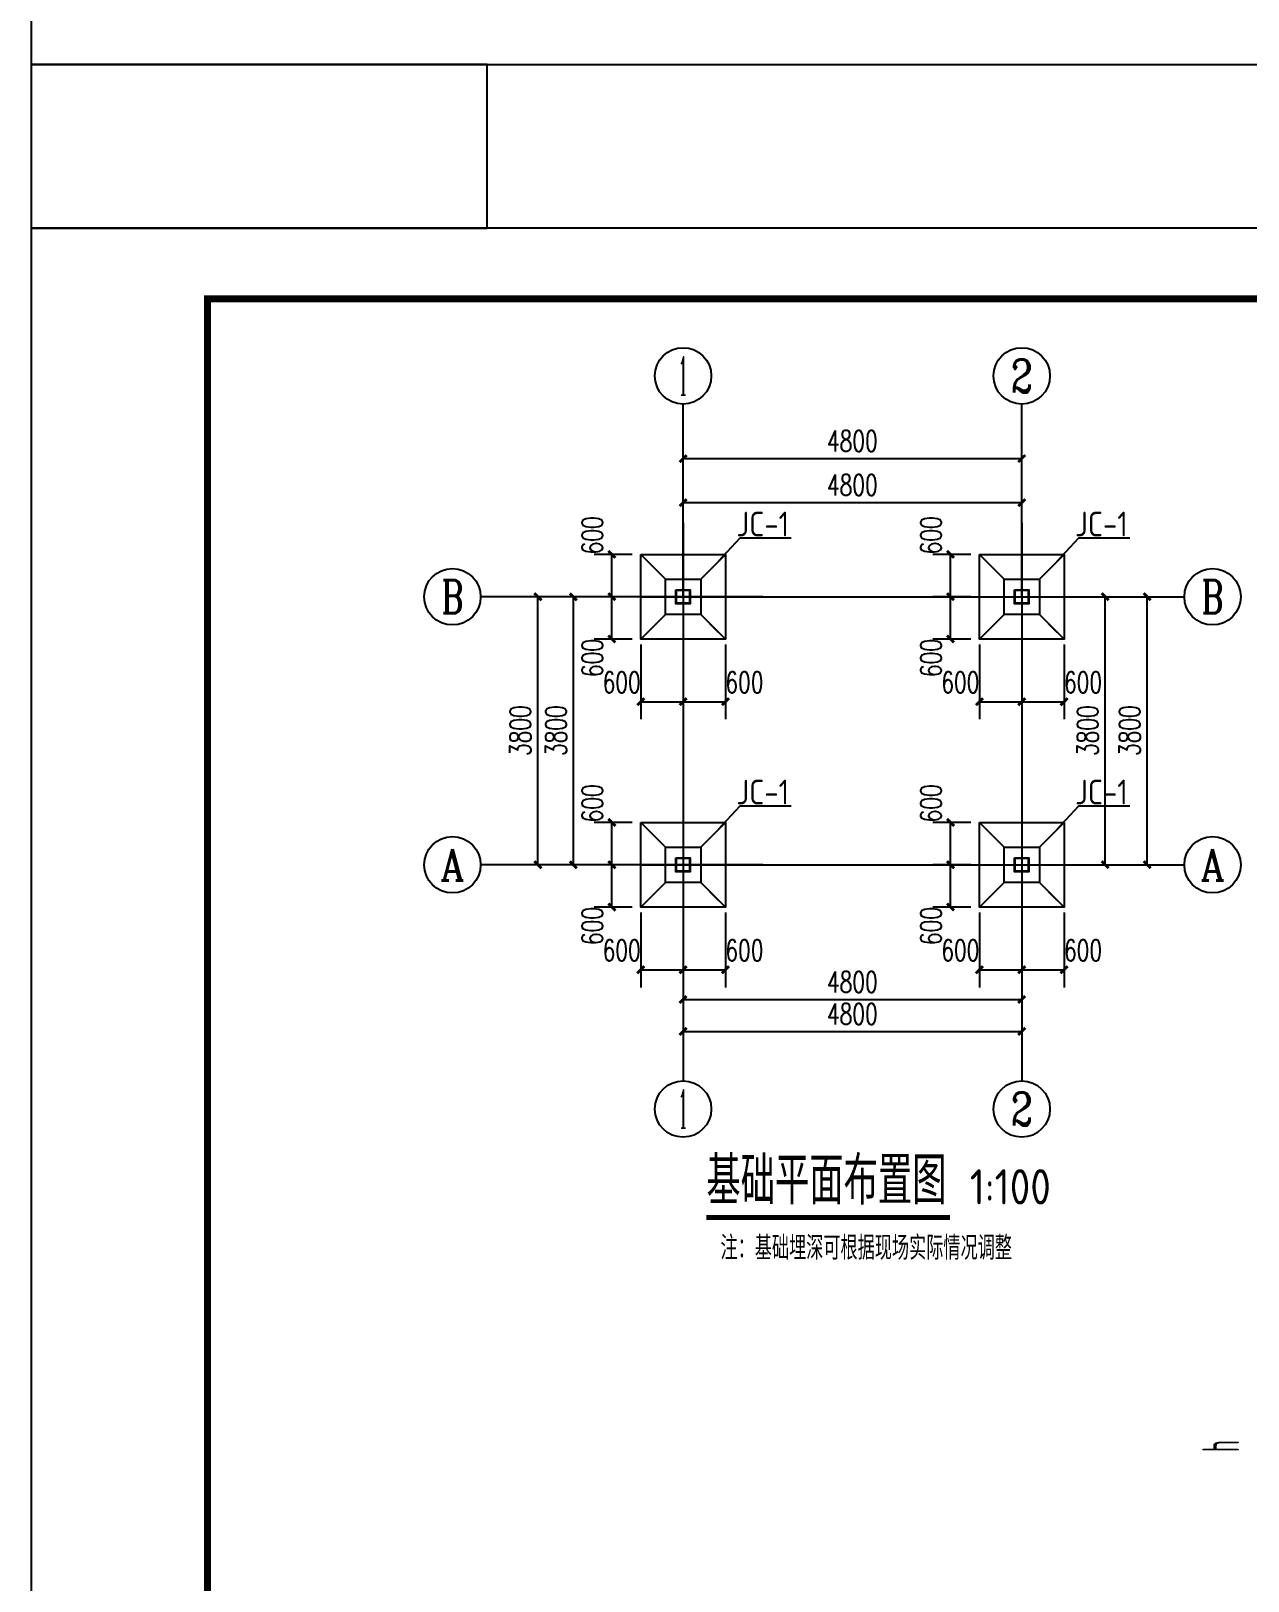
# Model space of a CAD drawing. Extents: x -45319 to 28981, y 14254 to 102895.
# Drawn here: x -45319 to -28070, y 37074 to 59049 of the extents above; entities that cross this region are included whole.
import ezdxf
from ezdxf.enums import TextEntityAlignment as Align

# ---------------------------------------------------------------- set-up
doc = ezdxf.new("R2010")
doc.units = 0
doc.header["$LTSCALE"] = 1000
doc.header["$MEASUREMENT"] = 0
for name, color, linetype in [('220', 2, 'Continuous'), ('AXIS', 3, 'Continuous'), ('AXIS_TEXT', 7, 'Continuous'), ('DIM_SYMB', 3, 'Continuous'), ('DOTE', 1, 'Continuous'), ('PUB_DIM', 3, 'Continuous'), ('PUB_TEXT', 7, 'Continuous'), ('PUB_TITLE', 4, 'Continuous')]:
    doc.layers.add(name, color=color, linetype=linetype)
doc.styles.add('_TCH_AXIS', font='COMPLEX', dxfattribs={"bigfont": 'GBCBIG'})
doc.styles.add('_TCH_DIM_T3', font='SIMPLEX.shx', dxfattribs={"width": 0.705882, "bigfont": 'GBCBIG.shx'})
doc.styles.get("Standard").update_dxf_attribs({"font": 'gbenor.shx', "bigfont": 'gbcbig.shx'})
doc.dimstyles.new('_TCH_ARCH&&100', dxfattribs={"dimtxt": 297.5, "dimasz": 100, "dimexe": 250, "dimexo": 300, "dimgap": 100, "dimtad": 1, "dimdec": 0, "dimzin": 0, "dimdsep": 46, "dimtxsty": '_TCH_DIM_T3', "dimblk": 'ARCHTICK', "dimcen": 0.09, "dimclrt": 7, "dimazin": 2, "dimtfac": 1, "dimtdec": 0, "dimtix": 1, "dimtmove": 2, "dimatfit": 3, "dimfxl": 0, "dimtolj": 1, "dimtzin": 0, "dimarcsym": 0})

# ---------------------------------------------------------------- blocks, each defined once
blk = doc.blocks.new('_ArchTick')
at = {"color": 0, "linetype": 'ByBlock', "const_width": 0.4}
blk.add_lwpolyline([(-0.5, -0.5), (0.5, 0.5)], dxfattribs=at)
blk = doc.blocks.new('*D63')
at = {"layer": 'Defpoints', "color": 0, "transparency": 16777216}
for p in [(-31877, 46850), (-31277, 46850), (-31277, 45741)]:
    blk.add_point(p, dxfattribs=at)
at = {"layer": 'PUB_DIM', "color": 0, "lineweight": -2, "transparency": 16777216}
for p, q in [((-31877, 46550), (-31877, 45491)), ((-31277, 46550), (-31277, 45491)), ((-31877, 45741), (-31277, 45741))]:
    blk.add_line(p, q, dxfattribs=at)
at = {"layer": 'PUB_DIM', "color": 0, "lineweight": -2, "transparency": 16777216, "xscale": 100, "yscale": 100, "zscale": 100, "rotation": 180}
blk.add_blockref('_ArchTick', (-31877, 45741), dxfattribs=at)
at = {"layer": 'PUB_DIM', "color": 0, "lineweight": -2, "transparency": 16777216, "xscale": 100, "yscale": 100, "zscale": 100}
blk.add_blockref('_ArchTick', (-31277, 45741), dxfattribs=at)
at = {"layer": 'PUB_DIM', "color": 7, "transparency": 16777216, "insert": (-32147, 46016), "char_height": 297.5, "attachment_point": 5, "style": '_TCH_DIM_T3'}
blk.add_mtext('\\A1;600', dxfattribs=at)
blk = doc.blocks.new('*D64')
at = {"layer": 'Defpoints', "color": 0, "transparency": 16777216}
for p in [(-31277, 46850), (-30677, 46850), (-30677, 45741)]:
    blk.add_point(p, dxfattribs=at)
at = {"layer": 'PUB_DIM', "color": 0, "lineweight": -2, "transparency": 16777216}
for p, q in [((-31277, 46550), (-31277, 45491)), ((-30677, 46550), (-30677, 45491)), ((-31277, 45741), (-30677, 45741))]:
    blk.add_line(p, q, dxfattribs=at)
at = {"layer": 'PUB_DIM', "color": 0, "lineweight": -2, "transparency": 16777216, "xscale": 100, "yscale": 100, "zscale": 100, "rotation": 180}
blk.add_blockref('_ArchTick', (-31277, 45741), dxfattribs=at)
at = {"layer": 'PUB_DIM', "color": 0, "lineweight": -2, "transparency": 16777216, "xscale": 100, "yscale": 100, "zscale": 100}
blk.add_blockref('_ArchTick', (-30677, 45741), dxfattribs=at)
at = {"layer": 'PUB_DIM', "color": 7, "transparency": 16777216, "insert": (-30407, 46016), "char_height": 297.5, "attachment_point": 5, "style": '_TCH_DIM_T3'}
blk.add_mtext('\\A1;600', dxfattribs=at)
blk = doc.blocks.new('*D65')
at = {"layer": 'Defpoints', "color": 0, "transparency": 16777216}
for p in [(-32286, 47829), (-31697, 47829), (-31697, 47229)]:
    blk.add_point(p, dxfattribs=at)
at = {"layer": 'PUB_DIM', "color": 0, "lineweight": -2, "transparency": 16777216}
for p, q in [((-31997, 47829), (-32536, 47829)), ((-32286, 47229), (-32286, 47829)), ((-31997, 47229), (-32536, 47229))]:
    blk.add_line(p, q, dxfattribs=at)
at = {"layer": 'PUB_DIM', "color": 0, "lineweight": -2, "transparency": 16777216, "xscale": 100, "yscale": 100, "zscale": 100}
for p, rotation in [((-32286, 47829), 90), ((-32286, 47229), 270)]:
    blk.add_blockref('_ArchTick', p, dxfattribs=dict(at, rotation=rotation))
at = {"layer": 'PUB_DIM', "color": 7, "transparency": 16777216, "insert": (-32561, 48099), "char_height": 297.5, "attachment_point": 5, "rotation": 90, "style": '_TCH_DIM_T3'}
blk.add_mtext('\\A1;600', dxfattribs=at)
blk = doc.blocks.new('*D66')
at = {"layer": 'Defpoints', "color": 0, "transparency": 16777216}
for p in [(-32286, 47229), (-31697, 47229), (-31697, 46629)]:
    blk.add_point(p, dxfattribs=at)
at = {"layer": 'PUB_DIM', "color": 0, "lineweight": -2, "transparency": 16777216}
for p, q in [((-31997, 47229), (-32536, 47229)), ((-32286, 46629), (-32286, 47229)), ((-31997, 46629), (-32536, 46629))]:
    blk.add_line(p, q, dxfattribs=at)
at = {"layer": 'PUB_DIM', "color": 0, "lineweight": -2, "transparency": 16777216, "xscale": 100, "yscale": 100, "zscale": 100}
for p, rotation in [((-32286, 47229), 90), ((-32286, 46629), 270)]:
    blk.add_blockref('_ArchTick', p, dxfattribs=dict(at, rotation=rotation))
at = {"layer": 'PUB_DIM', "color": 7, "transparency": 16777216, "insert": (-32561, 46359), "char_height": 297.5, "attachment_point": 5, "rotation": 90, "style": '_TCH_DIM_T3'}
blk.add_mtext('\\A1;600', dxfattribs=at)
blk = doc.blocks.new('*D67')
at = {"layer": 'Defpoints', "color": 0, "transparency": 16777216}
for p in [(-36677, 46850), (-36077, 46850), (-36077, 45741)]:
    blk.add_point(p, dxfattribs=at)
at = {"layer": 'PUB_DIM', "color": 0, "lineweight": -2, "transparency": 16777216}
for p, q in [((-36677, 46550), (-36677, 45491)), ((-36077, 46550), (-36077, 45491)), ((-36677, 45741), (-36077, 45741))]:
    blk.add_line(p, q, dxfattribs=at)
at = {"layer": 'PUB_DIM', "color": 0, "lineweight": -2, "transparency": 16777216, "xscale": 100, "yscale": 100, "zscale": 100, "rotation": 180}
blk.add_blockref('_ArchTick', (-36677, 45741), dxfattribs=at)
at = {"layer": 'PUB_DIM', "color": 0, "lineweight": -2, "transparency": 16777216, "xscale": 100, "yscale": 100, "zscale": 100}
blk.add_blockref('_ArchTick', (-36077, 45741), dxfattribs=at)
at = {"layer": 'PUB_DIM', "color": 7, "transparency": 16777216, "insert": (-36947, 46016), "char_height": 297.5, "attachment_point": 5, "style": '_TCH_DIM_T3'}
blk.add_mtext('\\A1;600', dxfattribs=at)
blk = doc.blocks.new('*D68')
at = {"layer": 'Defpoints', "color": 0, "transparency": 16777216}
for p in [(-36077, 46850), (-35477, 46850), (-35477, 45741)]:
    blk.add_point(p, dxfattribs=at)
at = {"layer": 'PUB_DIM', "color": 0, "lineweight": -2, "transparency": 16777216}
for p, q in [((-36077, 46550), (-36077, 45491)), ((-35477, 46550), (-35477, 45491)), ((-36077, 45741), (-35477, 45741))]:
    blk.add_line(p, q, dxfattribs=at)
at = {"layer": 'PUB_DIM', "color": 0, "lineweight": -2, "transparency": 16777216, "xscale": 100, "yscale": 100, "zscale": 100, "rotation": 180}
blk.add_blockref('_ArchTick', (-36077, 45741), dxfattribs=at)
at = {"layer": 'PUB_DIM', "color": 0, "lineweight": -2, "transparency": 16777216, "xscale": 100, "yscale": 100, "zscale": 100}
blk.add_blockref('_ArchTick', (-35477, 45741), dxfattribs=at)
at = {"layer": 'PUB_DIM', "color": 7, "transparency": 16777216, "insert": (-35207, 46016), "char_height": 297.5, "attachment_point": 5, "style": '_TCH_DIM_T3'}
blk.add_mtext('\\A1;600', dxfattribs=at)
blk = doc.blocks.new('*D69')
at = {"layer": 'Defpoints', "color": 0, "transparency": 16777216}
for p in [(-37086, 47829), (-36497, 47829), (-36497, 47229)]:
    blk.add_point(p, dxfattribs=at)
at = {"layer": 'PUB_DIM', "color": 0, "lineweight": -2, "transparency": 16777216}
for p, q in [((-36797, 47829), (-37336, 47829)), ((-37086, 47229), (-37086, 47829)), ((-36797, 47229), (-37336, 47229))]:
    blk.add_line(p, q, dxfattribs=at)
at = {"layer": 'PUB_DIM', "color": 0, "lineweight": -2, "transparency": 16777216, "xscale": 100, "yscale": 100, "zscale": 100}
for p, rotation in [((-37086, 47829), 90), ((-37086, 47229), 270)]:
    blk.add_blockref('_ArchTick', p, dxfattribs=dict(at, rotation=rotation))
at = {"layer": 'PUB_DIM', "color": 7, "transparency": 16777216, "insert": (-37361, 48099), "char_height": 297.5, "attachment_point": 5, "rotation": 90, "style": '_TCH_DIM_T3'}
blk.add_mtext('\\A1;600', dxfattribs=at)
blk = doc.blocks.new('*D70')
at = {"layer": 'Defpoints', "color": 0, "transparency": 16777216}
for p in [(-37086, 47229), (-36497, 47229), (-36497, 46629)]:
    blk.add_point(p, dxfattribs=at)
at = {"layer": 'PUB_DIM', "color": 0, "lineweight": -2, "transparency": 16777216}
for p, q in [((-36797, 47229), (-37336, 47229)), ((-37086, 46629), (-37086, 47229)), ((-36797, 46629), (-37336, 46629))]:
    blk.add_line(p, q, dxfattribs=at)
at = {"layer": 'PUB_DIM', "color": 0, "lineweight": -2, "transparency": 16777216, "xscale": 100, "yscale": 100, "zscale": 100}
for p, rotation in [((-37086, 47229), 90), ((-37086, 46629), 270)]:
    blk.add_blockref('_ArchTick', p, dxfattribs=dict(at, rotation=rotation))
at = {"layer": 'PUB_DIM', "color": 7, "transparency": 16777216, "insert": (-37361, 46359), "char_height": 297.5, "attachment_point": 5, "rotation": 90, "style": '_TCH_DIM_T3'}
blk.add_mtext('\\A1;600', dxfattribs=at)
blk = doc.blocks.new('*D71')
at = {"layer": 'Defpoints', "color": 0, "transparency": 16777216}
for p in [(-31877, 50650), (-31277, 50650), (-31277, 49541)]:
    blk.add_point(p, dxfattribs=at)
at = {"layer": 'PUB_DIM', "color": 0, "lineweight": -2, "transparency": 16777216}
for p, q in [((-31877, 50350), (-31877, 49291)), ((-31277, 50350), (-31277, 49291)), ((-31877, 49541), (-31277, 49541))]:
    blk.add_line(p, q, dxfattribs=at)
at = {"layer": 'PUB_DIM', "color": 0, "lineweight": -2, "transparency": 16777216, "xscale": 100, "yscale": 100, "zscale": 100, "rotation": 180}
blk.add_blockref('_ArchTick', (-31877, 49541), dxfattribs=at)
at = {"layer": 'PUB_DIM', "color": 0, "lineweight": -2, "transparency": 16777216, "xscale": 100, "yscale": 100, "zscale": 100}
blk.add_blockref('_ArchTick', (-31277, 49541), dxfattribs=at)
at = {"layer": 'PUB_DIM', "color": 7, "transparency": 16777216, "insert": (-32147, 49816), "char_height": 297.5, "attachment_point": 5, "style": '_TCH_DIM_T3'}
blk.add_mtext('\\A1;600', dxfattribs=at)
blk = doc.blocks.new('*D72')
at = {"layer": 'Defpoints', "color": 0, "transparency": 16777216}
for p in [(-31277, 50650), (-30677, 50650), (-30677, 49541)]:
    blk.add_point(p, dxfattribs=at)
at = {"layer": 'PUB_DIM', "color": 0, "lineweight": -2, "transparency": 16777216}
for p, q in [((-31277, 50350), (-31277, 49291)), ((-30677, 50350), (-30677, 49291)), ((-31277, 49541), (-30677, 49541))]:
    blk.add_line(p, q, dxfattribs=at)
at = {"layer": 'PUB_DIM', "color": 0, "lineweight": -2, "transparency": 16777216, "xscale": 100, "yscale": 100, "zscale": 100, "rotation": 180}
blk.add_blockref('_ArchTick', (-31277, 49541), dxfattribs=at)
at = {"layer": 'PUB_DIM', "color": 0, "lineweight": -2, "transparency": 16777216, "xscale": 100, "yscale": 100, "zscale": 100}
blk.add_blockref('_ArchTick', (-30677, 49541), dxfattribs=at)
at = {"layer": 'PUB_DIM', "color": 7, "transparency": 16777216, "insert": (-30407, 49816), "char_height": 297.5, "attachment_point": 5, "style": '_TCH_DIM_T3'}
blk.add_mtext('\\A1;600', dxfattribs=at)
blk = doc.blocks.new('*D73')
at = {"layer": 'Defpoints', "color": 0, "transparency": 16777216}
for p in [(-32286, 51629), (-31697, 51629), (-31697, 51029)]:
    blk.add_point(p, dxfattribs=at)
at = {"layer": 'PUB_DIM', "color": 0, "lineweight": -2, "transparency": 16777216}
for p, q in [((-31997, 51629), (-32536, 51629)), ((-32286, 51029), (-32286, 51629)), ((-31997, 51029), (-32536, 51029))]:
    blk.add_line(p, q, dxfattribs=at)
at = {"layer": 'PUB_DIM', "color": 0, "lineweight": -2, "transparency": 16777216, "xscale": 100, "yscale": 100, "zscale": 100}
for p, rotation in [((-32286, 51629), 90), ((-32286, 51029), 270)]:
    blk.add_blockref('_ArchTick', p, dxfattribs=dict(at, rotation=rotation))
at = {"layer": 'PUB_DIM', "color": 7, "transparency": 16777216, "insert": (-32561, 51899), "char_height": 297.5, "attachment_point": 5, "rotation": 90, "style": '_TCH_DIM_T3'}
blk.add_mtext('\\A1;600', dxfattribs=at)
blk = doc.blocks.new('*D74')
at = {"layer": 'Defpoints', "color": 0, "transparency": 16777216}
for p in [(-32286, 51029), (-31697, 51029), (-31697, 50429)]:
    blk.add_point(p, dxfattribs=at)
at = {"layer": 'PUB_DIM', "color": 0, "lineweight": -2, "transparency": 16777216}
for p, q in [((-31997, 51029), (-32536, 51029)), ((-32286, 50429), (-32286, 51029)), ((-31997, 50429), (-32536, 50429))]:
    blk.add_line(p, q, dxfattribs=at)
at = {"layer": 'PUB_DIM', "color": 0, "lineweight": -2, "transparency": 16777216, "xscale": 100, "yscale": 100, "zscale": 100}
for p, rotation in [((-32286, 51029), 90), ((-32286, 50429), 270)]:
    blk.add_blockref('_ArchTick', p, dxfattribs=dict(at, rotation=rotation))
at = {"layer": 'PUB_DIM', "color": 7, "transparency": 16777216, "insert": (-32561, 50159), "char_height": 297.5, "attachment_point": 5, "rotation": 90, "style": '_TCH_DIM_T3'}
blk.add_mtext('\\A1;600', dxfattribs=at)
blk = doc.blocks.new('*D99')
at = {"layer": 'Defpoints', "color": 0, "transparency": 16777216}
for p in [(-36677, 50650), (-36077, 50650), (-36077, 49541)]:
    blk.add_point(p, dxfattribs=at)
at = {"layer": 'PUB_DIM', "color": 0, "lineweight": -2, "transparency": 16777216}
for p, q in [((-36677, 50350), (-36677, 49291)), ((-36077, 50350), (-36077, 49291)), ((-36677, 49541), (-36077, 49541))]:
    blk.add_line(p, q, dxfattribs=at)
at = {"layer": 'PUB_DIM', "color": 0, "lineweight": -2, "transparency": 16777216, "xscale": 100, "yscale": 100, "zscale": 100, "rotation": 180}
blk.add_blockref('_ArchTick', (-36677, 49541), dxfattribs=at)
at = {"layer": 'PUB_DIM', "color": 0, "lineweight": -2, "transparency": 16777216, "xscale": 100, "yscale": 100, "zscale": 100}
blk.add_blockref('_ArchTick', (-36077, 49541), dxfattribs=at)
at = {"layer": 'PUB_DIM', "color": 7, "transparency": 16777216, "insert": (-36947, 49816), "char_height": 297.5, "attachment_point": 5, "style": '_TCH_DIM_T3'}
blk.add_mtext('\\A1;600', dxfattribs=at)
blk = doc.blocks.new('*D100')
at = {"layer": 'Defpoints', "color": 0, "transparency": 16777216}
for p in [(-36077, 50650), (-35477, 50650), (-35477, 49541)]:
    blk.add_point(p, dxfattribs=at)
at = {"layer": 'PUB_DIM', "color": 0, "lineweight": -2, "transparency": 16777216}
for p, q in [((-36077, 50350), (-36077, 49291)), ((-35477, 50350), (-35477, 49291)), ((-36077, 49541), (-35477, 49541))]:
    blk.add_line(p, q, dxfattribs=at)
at = {"layer": 'PUB_DIM', "color": 0, "lineweight": -2, "transparency": 16777216, "xscale": 100, "yscale": 100, "zscale": 100, "rotation": 180}
blk.add_blockref('_ArchTick', (-36077, 49541), dxfattribs=at)
at = {"layer": 'PUB_DIM', "color": 0, "lineweight": -2, "transparency": 16777216, "xscale": 100, "yscale": 100, "zscale": 100}
blk.add_blockref('_ArchTick', (-35477, 49541), dxfattribs=at)
at = {"layer": 'PUB_DIM', "color": 7, "transparency": 16777216, "insert": (-35207, 49816), "char_height": 297.5, "attachment_point": 5, "style": '_TCH_DIM_T3'}
blk.add_mtext('\\A1;600', dxfattribs=at)
blk = doc.blocks.new('*D101')
at = {"layer": 'Defpoints', "color": 0, "transparency": 16777216}
for p in [(-37086, 51629), (-36497, 51629), (-36497, 51029)]:
    blk.add_point(p, dxfattribs=at)
at = {"layer": 'PUB_DIM', "color": 0, "lineweight": -2, "transparency": 16777216}
for p, q in [((-36797, 51629), (-37336, 51629)), ((-37086, 51029), (-37086, 51629)), ((-36797, 51029), (-37336, 51029))]:
    blk.add_line(p, q, dxfattribs=at)
at = {"layer": 'PUB_DIM', "color": 0, "lineweight": -2, "transparency": 16777216, "xscale": 100, "yscale": 100, "zscale": 100}
for p, rotation in [((-37086, 51629), 90), ((-37086, 51029), 270)]:
    blk.add_blockref('_ArchTick', p, dxfattribs=dict(at, rotation=rotation))
at = {"layer": 'PUB_DIM', "color": 7, "transparency": 16777216, "insert": (-37361, 51899), "char_height": 297.5, "attachment_point": 5, "rotation": 90, "style": '_TCH_DIM_T3'}
blk.add_mtext('\\A1;600', dxfattribs=at)
blk = doc.blocks.new('*D102')
at = {"layer": 'Defpoints', "color": 0, "transparency": 16777216}
for p in [(-37086, 51029), (-36497, 51029), (-36497, 50429)]:
    blk.add_point(p, dxfattribs=at)
at = {"layer": 'PUB_DIM', "color": 0, "lineweight": -2, "transparency": 16777216}
for p, q in [((-36797, 51029), (-37336, 51029)), ((-37086, 50429), (-37086, 51029)), ((-36797, 50429), (-37336, 50429))]:
    blk.add_line(p, q, dxfattribs=at)
at = {"layer": 'PUB_DIM', "color": 0, "lineweight": -2, "transparency": 16777216, "xscale": 100, "yscale": 100, "zscale": 100}
for p, rotation in [((-37086, 51029), 90), ((-37086, 50429), 270)]:
    blk.add_blockref('_ArchTick', p, dxfattribs=dict(at, rotation=rotation))
at = {"layer": 'PUB_DIM', "color": 7, "transparency": 16777216, "insert": (-37361, 50159), "char_height": 297.5, "attachment_point": 5, "rotation": 90, "style": '_TCH_DIM_T3'}
blk.add_mtext('\\A1;600', dxfattribs=at)
blk = doc.blocks.new('*D103')
at = {"layer": 'Defpoints', "color": 0, "transparency": 16777216}
for p in [(-36077, 45744), (-31277, 45744), (-31277, 44866)]:
    blk.add_point(p, dxfattribs=at)
at = {"layer": 'PUB_DIM', "color": 0, "lineweight": -2, "transparency": 16777216}
for p, q in [((-36077, 45444), (-36077, 44616)), ((-31277, 45444), (-31277, 44616)), ((-36077, 44866), (-31277, 44866))]:
    blk.add_line(p, q, dxfattribs=at)
at = {"layer": 'PUB_DIM', "color": 0, "lineweight": -2, "transparency": 16777216, "xscale": 100, "yscale": 100, "zscale": 100, "rotation": 180}
blk.add_blockref('_ArchTick', (-36077, 44866), dxfattribs=at)
at = {"layer": 'PUB_DIM', "color": 0, "lineweight": -2, "transparency": 16777216, "xscale": 100, "yscale": 100, "zscale": 100}
blk.add_blockref('_ArchTick', (-31277, 44866), dxfattribs=at)
at = {"layer": 'PUB_DIM', "color": 7, "transparency": 16777216, "insert": (-33677, 45115), "char_height": 297.5, "attachment_point": 5, "style": '_TCH_DIM_T3'}
blk.add_mtext('\\A1;4800', dxfattribs=at)
blk = doc.blocks.new('*D104')
at = {"layer": 'Defpoints', "color": 0, "transparency": 16777216}
for p in [(-31277, 52987), (-36077, 52272), (-31277, 52272)]:
    blk.add_point(p, dxfattribs=at)
at = {"layer": 'PUB_DIM', "color": 0, "lineweight": -2, "transparency": 16777216}
for p, q in [((-36077, 52572), (-36077, 53237)), ((-31277, 52572), (-31277, 53237)), ((-36077, 52987), (-31277, 52987))]:
    blk.add_line(p, q, dxfattribs=at)
at = {"layer": 'PUB_DIM', "color": 0, "lineweight": -2, "transparency": 16777216, "xscale": 100, "yscale": 100, "zscale": 100, "rotation": 180}
blk.add_blockref('_ArchTick', (-36077, 52987), dxfattribs=at)
at = {"layer": 'PUB_DIM', "color": 0, "lineweight": -2, "transparency": 16777216, "xscale": 100, "yscale": 100, "zscale": 100}
blk.add_blockref('_ArchTick', (-31277, 52987), dxfattribs=at)
at = {"layer": 'PUB_DIM', "color": 7, "transparency": 16777216, "insert": (-33677, 53236), "char_height": 297.5, "attachment_point": 5, "style": '_TCH_DIM_T3'}
blk.add_mtext('\\A1;4800', dxfattribs=at)
blk = doc.blocks.new('*D105')
at = {"layer": 'Defpoints', "color": 0, "transparency": 16777216}
for p in [(-30861, 51029), (-29500, 51029), (-30861, 47229)]:
    blk.add_point(p, dxfattribs=at)
at = {"layer": 'PUB_DIM', "color": 0, "lineweight": -2, "transparency": 16777216}
for p, q in [((-30561, 51029), (-29250, 51029)), ((-29500, 47229), (-29500, 51029)), ((-30561, 47229), (-29250, 47229))]:
    blk.add_line(p, q, dxfattribs=at)
at = {"layer": 'PUB_DIM', "color": 0, "lineweight": -2, "transparency": 16777216, "xscale": 100, "yscale": 100, "zscale": 100}
for p, rotation in [((-29500, 51029), 90), ((-29500, 47229), 270)]:
    blk.add_blockref('_ArchTick', p, dxfattribs=dict(at, rotation=rotation))
at = {"layer": 'PUB_DIM', "color": 7, "transparency": 16777216, "insert": (-29749, 49129), "char_height": 297.5, "attachment_point": 5, "rotation": 90, "style": '_TCH_DIM_T3'}
blk.add_mtext('\\A1;3800', dxfattribs=at)
blk = doc.blocks.new('*D106')
at = {"layer": 'Defpoints', "color": 0, "transparency": 16777216}
for p in [(-31277, 52363), (-36077, 51648), (-31277, 51648)]:
    blk.add_point(p, dxfattribs=at)
at = {"layer": 'PUB_DIM', "color": 0, "lineweight": -2, "transparency": 16777216}
for p, q in [((-36077, 51948), (-36077, 52613)), ((-31277, 51948), (-31277, 52613)), ((-36077, 52363), (-31277, 52363))]:
    blk.add_line(p, q, dxfattribs=at)
at = {"layer": 'PUB_DIM', "color": 0, "lineweight": -2, "transparency": 16777216, "xscale": 100, "yscale": 100, "zscale": 100, "rotation": 180}
blk.add_blockref('_ArchTick', (-36077, 52363), dxfattribs=at)
at = {"layer": 'PUB_DIM', "color": 0, "lineweight": -2, "transparency": 16777216, "xscale": 100, "yscale": 100, "zscale": 100}
blk.add_blockref('_ArchTick', (-31277, 52363), dxfattribs=at)
at = {"layer": 'PUB_DIM', "color": 7, "transparency": 16777216, "insert": (-33677, 52611), "char_height": 297.5, "attachment_point": 5, "style": '_TCH_DIM_T3'}
blk.add_mtext('\\A1;4800', dxfattribs=at)
blk = doc.blocks.new('*D107')
at = {"layer": 'Defpoints', "color": 0, "transparency": 16777216}
for p in [(-38134, 51029), (-36649, 51029), (-36649, 47229)]:
    blk.add_point(p, dxfattribs=at)
at = {"layer": 'PUB_DIM', "color": 0, "lineweight": -2, "transparency": 16777216}
for p, q in [((-36949, 51029), (-38384, 51029)), ((-38134, 47229), (-38134, 51029)), ((-36949, 47229), (-38384, 47229))]:
    blk.add_line(p, q, dxfattribs=at)
at = {"layer": 'PUB_DIM', "color": 0, "lineweight": -2, "transparency": 16777216, "xscale": 100, "yscale": 100, "zscale": 100}
for p, rotation in [((-38134, 51029), 90), ((-38134, 47229), 270)]:
    blk.add_blockref('_ArchTick', p, dxfattribs=dict(at, rotation=rotation))
at = {"layer": 'PUB_DIM', "color": 7, "transparency": 16777216, "insert": (-38383, 49129), "char_height": 297.5, "attachment_point": 5, "rotation": 90, "style": '_TCH_DIM_T3'}
blk.add_mtext('\\A1;3800', dxfattribs=at)
blk = doc.blocks.new('*D108')
at = {"layer": 'Defpoints', "color": 0, "transparency": 16777216}
for p in [(-37632, 51029), (-36454, 51029), (-36454, 47229)]:
    blk.add_point(p, dxfattribs=at)
at = {"layer": 'PUB_DIM', "color": 0, "lineweight": -2, "transparency": 16777216}
for p, q in [((-36754, 51029), (-37882, 51029)), ((-37632, 47229), (-37632, 51029)), ((-36754, 47229), (-37882, 47229))]:
    blk.add_line(p, q, dxfattribs=at)
at = {"layer": 'PUB_DIM', "color": 0, "lineweight": -2, "transparency": 16777216, "xscale": 100, "yscale": 100, "zscale": 100}
for p, rotation in [((-37632, 51029), 90), ((-37632, 47229), 270)]:
    blk.add_blockref('_ArchTick', p, dxfattribs=dict(at, rotation=rotation))
at = {"layer": 'PUB_DIM', "color": 7, "transparency": 16777216, "insert": (-37880, 49129), "char_height": 297.5, "attachment_point": 5, "rotation": 90, "style": '_TCH_DIM_T3'}
blk.add_mtext('\\A1;3800', dxfattribs=at)
blk = doc.blocks.new('*D109')
at = {"layer": 'Defpoints', "color": 0, "transparency": 16777216}
for p in [(-30894, 51029), (-30094, 51029), (-30894, 47229)]:
    blk.add_point(p, dxfattribs=at)
at = {"layer": 'PUB_DIM', "color": 0, "lineweight": -2, "transparency": 16777216}
for p, q in [((-30594, 51029), (-29844, 51029)), ((-30094, 47229), (-30094, 51029)), ((-30594, 47229), (-29844, 47229))]:
    blk.add_line(p, q, dxfattribs=at)
at = {"layer": 'PUB_DIM', "color": 0, "lineweight": -2, "transparency": 16777216, "xscale": 100, "yscale": 100, "zscale": 100}
for p, rotation in [((-30094, 51029), 90), ((-30094, 47229), 270)]:
    blk.add_blockref('_ArchTick', p, dxfattribs=dict(at, rotation=rotation))
at = {"layer": 'PUB_DIM', "color": 7, "transparency": 16777216, "insert": (-30343, 49129), "char_height": 297.5, "attachment_point": 5, "rotation": 90, "style": '_TCH_DIM_T3'}
blk.add_mtext('\\A1;3800', dxfattribs=at)
blk = doc.blocks.new('*D110')
at = {"layer": 'Defpoints', "color": 0, "transparency": 16777216}
for p in [(-36077, 46197), (-31277, 46197), (-31277, 45319)]:
    blk.add_point(p, dxfattribs=at)
at = {"layer": 'PUB_DIM', "color": 0, "lineweight": -2, "transparency": 16777216}
for p, q in [((-36077, 45897), (-36077, 45069)), ((-31277, 45897), (-31277, 45069)), ((-36077, 45319), (-31277, 45319))]:
    blk.add_line(p, q, dxfattribs=at)
at = {"layer": 'PUB_DIM', "color": 0, "lineweight": -2, "transparency": 16777216, "xscale": 100, "yscale": 100, "zscale": 100, "rotation": 180}
blk.add_blockref('_ArchTick', (-36077, 45319), dxfattribs=at)
at = {"layer": 'PUB_DIM', "color": 0, "lineweight": -2, "transparency": 16777216, "xscale": 100, "yscale": 100, "zscale": 100}
blk.add_blockref('_ArchTick', (-31277, 45319), dxfattribs=at)
at = {"layer": 'PUB_DIM', "color": 7, "transparency": 16777216, "insert": (-33677, 45568), "char_height": 297.5, "attachment_point": 5, "style": '_TCH_DIM_T3'}
blk.add_mtext('\\A1;4800', dxfattribs=at)

msp = doc.modelspace()

# ---------------------------------------------------------------- linework, layer by layer
at = {"color": 6}
for p, q in [((-36327.4, 51278.5), (-36677.4, 51628.5)), ((-35827.4, 51278.5), (-35477.4, 51628.5)), ((-31527.4, 51278.5), (-31877.4, 51628.5)), ((-31027.4, 51278.5), (-30677.4, 51628.5)), ((-36677.4, 50428.5), (-36327.4, 50778.5)), ((-36327.4, 50778.5), (-36577.4, 50528.5)), ((-35827.4, 50778.5), (-35577.4, 50528.5)), ((-35477.4, 50428.5), (-35827.4, 50778.5)), ((-31877.4, 50428.5), (-31527.4, 50778.5)), ((-31527.4, 50778.5), (-31777.4, 50528.5)), ((-31027.4, 50778.5), (-30777.4, 50528.5)), ((-30677.4, 50428.5), (-31027.4, 50778.5)), ((-36327.4, 47478.5), (-36677.4, 47828.5)), ((-35827.4, 47478.5), (-35477.4, 47828.5)), ((-31527.4, 47478.5), (-31877.4, 47828.5)), ((-31027.4, 47478.5), (-30677.4, 47828.5)), ((-36677.4, 46628.5), (-36327.4, 46978.5)), ((-36327.4, 46978.5), (-36577.4, 46728.5)), ((-35827.4, 46978.5), (-35577.4, 46728.5)), ((-35477.4, 46628.5), (-35827.4, 46978.5)), ((-31877.4, 46628.5), (-31527.4, 46978.5)), ((-31527.4, 46978.5), (-31777.4, 46728.5)), ((-31027.4, 46978.5), (-30777.4, 46728.5)), ((-30677.4, 46628.5), (-31027.4, 46978.5))]:
    msp.add_line(p, q, dxfattribs=at)
msp.add_lwpolyline([(-45319.2, 56253.8), (-38853.7, 56253.8), (-38853.7, 58574.5), (-45319.2, 58574.5)], close=True)
at = {"color": 3}
for points in [[(-34543.2, 51860.8), (-35272, 51860.8), (-35577.4, 51527.4)], [(-29743.2, 51860.8), (-30472, 51860.8), (-30777.4, 51527.4)], [(-34543.2, 48060.8), (-35272, 48060.8), (-35577.4, 47727.4)], [(-29743.2, 48060.8), (-30472, 48060.8), (-30777.4, 47727.4)]]:
    msp.add_lwpolyline(points, dxfattribs=at)
at = {"color": 6}
for points in [[(-36677.4, 51628.5), (-35477.4, 51628.5), (-35477.4, 50428.5), (-36677.4, 50428.5)], [(-31877.4, 51628.5), (-30677.4, 51628.5), (-30677.4, 50428.5), (-31877.4, 50428.5)], [(-36327.4, 51278.5), (-35827.4, 51278.5), (-35827.4, 50778.5), (-36327.4, 50778.5)], [(-31527.4, 51278.5), (-31027.4, 51278.5), (-31027.4, 50778.5), (-31527.4, 50778.5)], [(-36677.4, 47828.5), (-35477.4, 47828.5), (-35477.4, 46628.5), (-36677.4, 46628.5)], [(-31877.4, 47828.5), (-30677.4, 47828.5), (-30677.4, 46628.5), (-31877.4, 46628.5)], [(-36327.4, 47478.5), (-35827.4, 47478.5), (-35827.4, 46978.5), (-36327.4, 46978.5)], [(-31527.4, 47478.5), (-31027.4, 47478.5), (-31027.4, 46978.5), (-31527.4, 46978.5)]]:
    msp.add_lwpolyline(points, close=True, dxfattribs=at)
at = {"color": 2}
for points in [[(-36177.4, 51128.5), (-35977.4, 51128.5), (-35977.4, 50928.5), (-36177.4, 50928.5)], [(-36169.4, 51120.5), (-35985.4, 51120.5), (-35985.4, 50936.5), (-36169.4, 50936.5)], [(-31377.4, 51128.5), (-31177.4, 51128.5), (-31177.4, 50928.5), (-31377.4, 50928.5)], [(-31369.4, 51120.5), (-31185.4, 51120.5), (-31185.4, 50936.5), (-31369.4, 50936.5)], [(-36177.4, 47328.5), (-35977.4, 47328.5), (-35977.4, 47128.5), (-36177.4, 47128.5)], [(-36169.4, 47320.5), (-35985.4, 47320.5), (-35985.4, 47136.5), (-36169.4, 47136.5)], [(-31377.4, 47328.5), (-31177.4, 47328.5), (-31177.4, 47128.5), (-31377.4, 47128.5)], [(-31369.4, 47320.5), (-31185.4, 47320.5), (-31185.4, 47136.5), (-31369.4, 47136.5)]]:
    msp.add_lwpolyline(points, close=True, dxfattribs=at)
at = {"layer": 'AXIS'}
for p, q in [((-36077.4, 51024.6), (-36077.4, 53759.2)), ((-31277.4, 51024.6), (-31277.4, 53759.2)), ((-34946.6, 51028.5), (-38946.6, 51028.5)), ((-32971.9, 51028.5), (-28971.9, 51028.5)), ((-36077.4, 48165.9), (-36077.4, 44165.9)), ((-31277.4, 48165.9), (-31277.4, 44165.9)), ((-34946.6, 47228.5), (-38946.6, 47228.5)), ((-32971.9, 47228.5), (-28971.9, 47228.5))]:
    msp.add_line(p, q, dxfattribs=at)
for centre in [(-36077.4, 54159.2), (-31277.4, 54159.2), (-39346.6, 51028.5), (-28571.9, 51028.5), (-39346.6, 47228.5), (-28571.9, 47228.5), (-36077.4, 43765.9), (-31277.4, 43765.9)]:
    msp.add_circle(centre, 400, dxfattribs=at)
at = {"layer": 'DIM_SYMB', "const_width": 70}
msp.add_lwpolyline([(-35746.5, 42228.2), (-32292.7, 42228.2)], dxfattribs=at)
at = {"layer": 'DOTE'}
for points in [[(-36077.4, 52074.9), (-36077.4, 45428.5)], [(-31277.4, 52074.9), (-31277.4, 45428.5)], [(-36656.3, 51028.5), (-30894, 51028.5)], [(-36656.3, 47228.5), (-30894, 47228.5)]]:
    msp.add_lwpolyline(points, dxfattribs=at)
at = {"layer": 'PUB_TITLE'}
for points in [[(-45319.2, 58574.5), (28980.8, 58574.5), (28980.8, 100574.5), (-45319.2, 100574.5)], [(-45319.2, 14253.8), (28980.8, 14253.8), (28980.8, 56253.8), (-45319.2, 56253.8)]]:
    msp.add_lwpolyline(points, close=True, dxfattribs=at)
at = {"layer": 'PUB_TITLE', "const_width": 100}
msp.add_lwpolyline([(-42819.2, 15253.8), (27980.8, 15253.8), (27980.8, 55253.8), (-42819.2, 55253.8)], close=True, dxfattribs=at)

# ---------------------------------------------------------------- texts
at = {"layer": '220', "width": 0.665252}
msp.add_text('h', height=525, rotation=90, dxfattribs=at).set_placement((-28193.3, 38900.9), (-28193.3, 39071.6), align=Align.FIT)
at = {"layer": 'AXIS_TEXT', "style": '_TCH_AXIS', "width": 1.238095}
for s, height, p, p2 in [('1', 544.8, (-36142.2, 53886.8), (-36012.5, 53886.8)), ('2', 465.9, (-31432.7, 53926.2), (-31122, 53926.2)), ('B', 465.9, (-39501.9, 50795.6), (-39191.2, 50795.6)), ('B', 465.9, (-28727.2, 50795.6), (-28416.6, 50795.6)), ('A', 445.4, (-39516.2, 47005.8), (-39176.9, 47005.8)), ('A', 445.4, (-28741.6, 47005.8), (-28402.2, 47005.8)), ('1', 544.8, (-36142.2, 43493.6), (-36012.5, 43493.6)), ('2', 465.9, (-31432.7, 43533), (-31122, 43533))]:
    msp.add_text(s, height=height, dxfattribs=at).set_placement(p, p2, align=Align.FIT)
at = {"layer": 'PUB_TEXT'}
for s, height, p in [('JC-1', 350, (-35320.6, 51884.7)), ('JC-1', 350, (-30520.6, 51884.7)), ('JC-1', 350, (-35320.6, 48084.7)), ('JC-1', 350, (-30520.6, 48084.7)), ('基础平面布置图', 675.18, (-35746.5, 42412.9)), ('1:100', 500, (-32012.7, 42412.9)), ('注：基础埋深可根据现场实际情况调整', 337.589, (-35547.2, 41628.1))]:
    msp.add_text(s, height=height, dxfattribs=at).set_placement(p)

# ---------------------------------------------------------------- dimensions: what is measured, and where the dimension line sits
at = {"layer": 'PUB_DIM'}
for p1, p2, distance, picture, middle in [((-36077.4, 52272.2), (-31277.4, 52272.2), 714.7, '*D104', (-33677.4, 53235.7)), ((-36077.4, 51647.9), (-31277.4, 51647.9), 714.7, '*D106', (-33677.4, 52611.4)), ((-36648.8, 47228.5), (-36648.8, 51028.5), 1485.3, '*D107', (-38382.9, 49128.5)), ((-36454, 47228.5), (-36454, 51028.5), 1177.8, '*D108', (-37880.5, 49128.5)), ((-30894, 47228.5), (-30894, 51028.5), -800, '*D109', (-30342.7, 49128.5)), ((-30861.1, 47228.5), (-30861.1, 51028.5), -1360.7, '*D105', (-29749.1, 49128.5)), ((-36077.4, 46196.8), (-31277.4, 46196.8), -878, '*D110', (-33677.4, 45567.6)), ((-36077.4, 45744), (-31277.4, 45744), -878, '*D103', (-33677.4, 45114.7))]:
    dim = msp.add_aligned_dim(p1=p1, p2=p2, distance=distance, dimstyle='_TCH_ARCH&&100', dxfattribs=at)
    dim.commit()
    dim.dimension.update_dxf_attribs({"geometry": picture, "text_midpoint": middle})
for base, p1, p2, angle, picture, middle in [((-37085.9, 51628.5), (-36497.4, 51028.5), (-36497.4, 51628.5), 90, '*D101', (-37360.9, 51898.5)), ((-32285.9, 51628.5), (-31697.4, 51028.5), (-31697.4, 51628.5), 90, '*D73', (-32560.9, 51898.5)), ((-37085.9, 51028.5), (-36497.4, 50428.5), (-36497.4, 51028.5), 90, '*D102', (-37360.9, 50158.5)), ((-32285.9, 51028.5), (-31697.4, 50428.5), (-31697.4, 51028.5), 90, '*D74', (-32560.9, 50158.5)), ((-36077.4, 49540.6), (-36677.4, 50649.9), (-36077.4, 50649.9), 0, '*D99', (-36947.4, 49815.6)), ((-35477.4, 49540.6), (-36077.4, 50649.9), (-35477.4, 50649.9), 0, '*D100', (-35207.4, 49815.6)), ((-31277.4, 49540.6), (-31877.4, 50649.9), (-31277.4, 50649.9), 0, '*D71', (-32147.4, 49815.6)), ((-30677.4, 49540.6), (-31277.4, 50649.9), (-30677.4, 50649.9), 0, '*D72', (-30407.4, 49815.6)), ((-37085.9, 47828.5), (-36497.4, 47228.5), (-36497.4, 47828.5), 90, '*D69', (-37360.9, 48098.5)), ((-32285.9, 47828.5), (-31697.4, 47228.5), (-31697.4, 47828.5), 90, '*D65', (-32560.9, 48098.5)), ((-37085.9, 47228.5), (-36497.4, 46628.5), (-36497.4, 47228.5), 90, '*D70', (-37360.9, 46358.5)), ((-32285.9, 47228.5), (-31697.4, 46628.5), (-31697.4, 47228.5), 90, '*D66', (-32560.9, 46358.5)), ((-36077.4, 45740.6), (-36677.4, 46849.9), (-36077.4, 46849.9), 0, '*D67', (-36947.4, 46015.6)), ((-35477.4, 45740.6), (-36077.4, 46849.9), (-35477.4, 46849.9), 0, '*D68', (-35207.4, 46015.6)), ((-31277.4, 45740.6), (-31877.4, 46849.9), (-31277.4, 46849.9), 0, '*D63', (-32147.4, 46015.6)), ((-30677.4, 45740.6), (-31277.4, 46849.9), (-30677.4, 46849.9), 0, '*D64', (-30407.4, 46015.6))]:
    dim = msp.add_linear_dim(base=base, p1=p1, p2=p2, angle=angle, dimstyle='_TCH_ARCH&&100', dxfattribs=at)
    dim.commit()
    dim.dimension.update_dxf_attribs({"geometry": picture, "text_midpoint": middle, "dimtype": 129})

doc.saveas('drawing.dxf')
